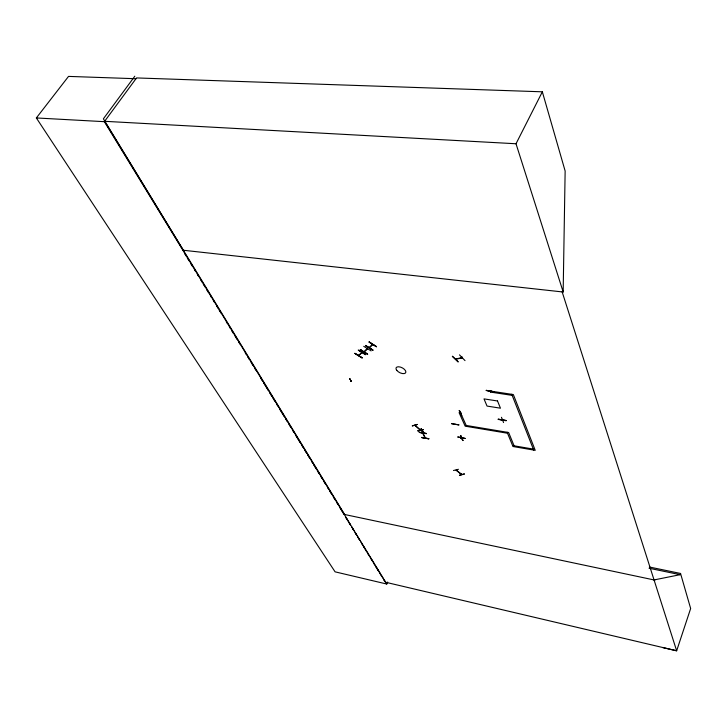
<?xml version="1.0" encoding="UTF-8"?>
<svg xmlns="http://www.w3.org/2000/svg" width="727" height="727" viewBox="0 0 727 727"><rect width="100%" height="100%" fill="white"/><g stroke="black" fill="none" stroke-linecap="round" stroke-linejoin="round"><path stroke-width="1.09" d="M349.551 379.012L350.269 379.121M350.496 380.621L350.814 381.102M351.323 381.121L350.514 380.53L351.286 381.121M464.244 473.831L459.428 475.276L464.48 474.077M418.143 431.047L423.35 429.821M465.016 360.61L459.482 354.858M461.209 437.627L461.409 437.454M498.231 419.179L506.074 420.506M421.733 437.381L428.939 438.863L421.824 437.581M428.866 438.626L421.805 437.627M465.116 438.408L457.674 436.963L465.107 438.426M654.055 579.937L680.136 574.684L680.545 573.467L649.402 567.015M422.396 431.284L423.15 431.611M371.133 350.914L363.736 346.306M369.18 341.99L376.513 346.715L369.18 341.972M365.654 354.512L358.22 350.078L365.454 354.721M369.043 342.09L376.504 346.734M456.12 470.215L461.709 474.613M358.456 355.33L359.056 355.312M361.746 352.813L361.573 352.331M361.937 352.568L358.502 355.412M363.909 351.813L367.135 348.669L367.208 349.187M460.582 413.072L461.509 413.39L460.654 413.254M367.399 348.942L364.272 351.995M369.171 347.679L372.742 344.662M461.491 438.172L460.673 437.999M135.967 78.725L68.538 76.399L36.35 117.956L335.092 571.84L386.755 584.035L387.691 582.036M461.381 358.084L461.309 357.393M461.082 357.884L461.927 357.03M461.999 357.975L462.054 357.075L461.799 357.739L455.384 359.02M182.568 250.17L563.198 292.018L516.016 143.755L542.342 91.811L136.549 77.934L104.352 121.673L36.35 117.956M414.853 425.413L415.317 425.795M369.198 347.642L372.488 344.498M367.644 354.185L360.383 349.605M360.383 349.569L367.626 354.258L360.238 349.714M372.96 350.041L365.481 345.552L372.76 350.269M362.019 357.984L354.84 353.34L362.219 357.757M451.494 423.623L459.064 424.931L451.585 423.668M134.813 76.208L103.379 118.819L183.331 250.252M362.164 357.82L354.821 353.367M372.915 350.105L365.626 345.407M452.367 356.321L458.228 361.955L452.412 356.275M494.405 391.817L486.372 390.535M426.476 433.701L419.334 432.447M423.187 431.593L422.532 431.284M459.119 410.482L461.7 415.653L459.491 410.591M461.327 415.635L459.409 410.528M420.878 428.857L423.305 433.719L421.269 428.948M421.233 428.875L423.596 433.774L423.023 433.692M461.418 437.981L460.673 437.845L461.354 438.145M458.446 469.288L453.484 470.514M417.243 424.432L412.345 425.94M412.327 425.84L417.234 424.45M422.769 433.256L424.995 437.845M490.18 391.38L490.78 391.826M425.34 437.954L423.069 433.274M455.484 358.956L456.292 359.111L455.902 358.838M415.072 425.313L420.342 430.211L419.815 429.784M461.918 357.948L455.738 359.22M349.596 378.967L349.878 379.494M455.166 424.414L455.411 424.432M461.363 413.39L460.827 413.309M516.016 143.755L104.624 121.309L344.643 514.498M461.245 474.059L461.872 474.558M512.162 395.37L490.552 392.089L490.116 391.026L513.335 394.543L535.236 450.331L512.989 446.514L507.11 432.256M486.218 390.372L494.396 391.926L486.245 390.344M351.314 381.175L350.659 381.03M501.457 417.298L503.566 422.541M498.24 419.225L506.119 420.533M498.322 419.443L506.201 420.751M466.189 425.449L508.627 432.51L514.125 445.878M507.519 433.237L465.162 426.176L459.082 412.627L460.564 412.872L466.625 426.422M512.59 445.551L533.327 449.104M460.782 435.691L462.945 440.517M423.196 431.574L422.505 431.474M358.793 355.612L361.964 352.477M649.047 568.232L680.136 574.684M654.873 580.11L343.998 514.362L339.854 507.591M662.579 647.521L676.655 650.792L690.65 608.508L680.545 573.467M350.069 378.994L350.459 379.485L349.669 379.358M490.498 391.317L490.743 391.817M502.03 419.297L502.239 419.815M461.391 474.149L461.545 474.531M460.491 435.591L462.645 440.444M460.782 435.682L462.963 440.562M456.247 470.115L461.818 474.513M415.081 425.359L420.46 430.12M104.352 121.673L386.755 584.035M184.94 254.041L186.121 255.977M187.302 257.912L189.075 260.82M190.847 263.719L192.619 266.627M194.4 269.526L195.581 271.462M197.353 274.361L198.535 276.296M200.897 280.168L202.088 282.103M203.269 284.039L205.041 286.947M206.813 289.846L208.585 292.754M210.357 295.653L211.548 297.588M213.32 300.496L214.501 302.432M216.864 306.303L218.045 308.239M219.227 310.175L221.008 313.073M226.324 321.788L227.506 323.724M229.287 326.623L230.468 328.559M231.649 330.494L233.422 333.393M235.194 336.301L236.966 339.2M238.747 342.108L239.928 344.044M245.244 352.749L246.435 354.685M247.616 356.621L249.388 359.529M251.16 362.428L252.932 365.336M254.704 368.235L255.895 370.17M260.62 377.913L262.392 380.812M263.574 382.747L268.308 390.49M269.49 392.426L271.853 396.297M273.043 398.232L274.815 401.14M276.587 404.039L277.769 405.975M279.541 408.883L284.275 416.626M285.457 418.561L287.229 421.46M289.001 424.368L290.782 427.267M292.554 430.175L293.735 432.111M295.507 435.01L300.242 442.752M301.423 444.688L303.195 447.587M304.967 450.495L306.739 453.394M307.921 455.329L309.702 458.237M311.474 461.136L312.655 463.072M313.837 465.007L316.2 468.879M317.39 470.814L319.162 473.722M320.934 476.621L322.116 478.557M323.888 481.465L325.66 484.364M327.441 487.272L328.622 489.207M329.804 491.143L331.576 494.042M333.348 496.941L335.129 499.849M336.901 502.748L338.082 504.683M345.743 517.233L350.414 524.876M351.586 526.784L353.34 529.656M355.085 532.518L356.257 534.436M357.42 536.344L359.174 539.216M360.928 542.078L362.101 543.987M363.845 546.858L365.018 548.767M366.181 550.684L368.516 554.501M369.689 556.419L374.36 564.061M375.523 565.969L380.194 573.621M381.366 575.53L383.12 578.392M384.283 580.31L385.455 582.218L676.655 650.792L562.125 291.809L563.161 291.918L565.143 171.018L542.342 91.811M345.761 517.27L347.533 520.178M349.296 523.086L350.478 525.021M352.831 528.892L354.013 530.828M355.185 532.764L356.957 535.672M358.138 537.607L359.901 540.515M361.673 543.423L366.381 551.175M367.562 553.111L369.334 556.019M371.097 558.918L372.279 560.862M374.041 563.761L378.758 571.513M379.939 573.449L381.702 576.357M383.474 579.265L384.647 581.2M511.744 394.298L533.709 450.068M423.123 429.539L417.916 430.775L423.123 429.539M426.358 433.501L419.17 432.301L426.367 433.51M497.513 400.977L484.009 398.887L487.035 406.075L500.458 408.192L497.513 400.977M396.797 370.388A5.398 2.726 26.9 0 0 405.384 373.087A5.398 2.726 26.9 0 0 400.577 367.135A5.398 2.726 26.9 0 0 396.797 370.388"/></g></svg>
